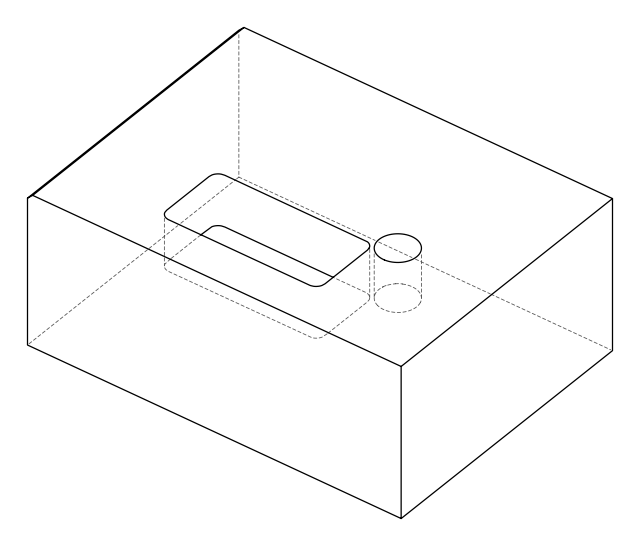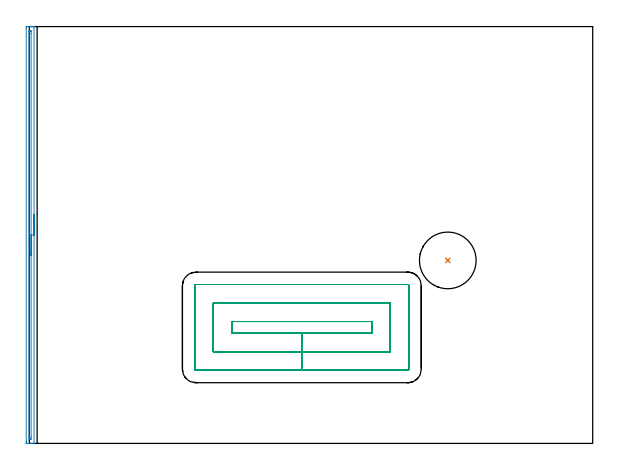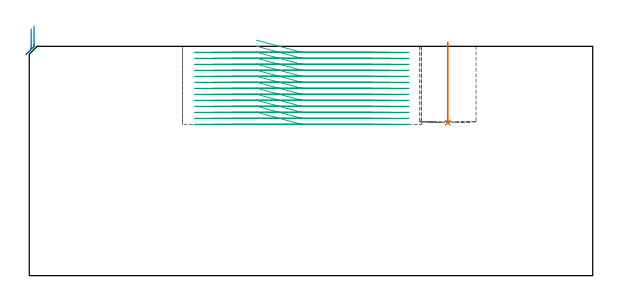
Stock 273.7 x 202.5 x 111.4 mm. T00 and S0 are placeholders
(PLAN: 3 operations, 2 tool changes, 22.4 min)
(1 INDEXABLE_INSERT_DRILL_BLIND_HOLE_FROM_SOLID | STEP1POCKET | NXT0302_026 | 0.16 min | 21833 mm3)
(2 AREA_MILL | FG_CHAMFER_SURFACE | UGT0205_001 | 3.39 min | 1465 mm3)
(3 MILL_RECTANGULAR_POCKET | POCKET_RECTANGULAR_STRAIGHT | NXT0201_011 | Follow Part, ap 3, ae 75% | 18.81 min | 234712 mm3)
(TOOL NXT0302_026 | Index. Insert Drill 27.5mm [880-D2750L32-03] | D27.5 PA176 FL83 Z2)
(TOOL UGT0205_001 | Chamfer Mill 20 x 3 x 45 deg. | D20 FL50 Z2)
(TOOL NXT0201_011 | ENDMILL 12mm [2P460-1200-NA 1630] | D12 FL38 Z6)
(OP 1 INDEXABLE_INSERT_DRILL_BLIND_HOLE_FROM_SOLID)
G17 G21 G94 G90
T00 M6
G54
G17 G0 G90 X203.3 Y88.9 S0 M3
G43 Z121.4 H1
G94 G81 G98 Z74.3 F250. R113.4
G80
M5
M2
(OP 2 AREA_MILL)
G17 G21 G94 G90
T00 M6
G54
G17 G0 G90 X2.3 Y111.25 S1061 M3
G43 Z121.4 H0
G94 G1 Y111.212 Z120.528 F250.
Y111.098 Z119.663
Y110.909 Z118.812
Y110.647 Z117.98
Y110.313 Z117.174
Y109.91 Z116.4
Y109.442 Z115.664
Y108.91 Z114.972
Y108.321 Z114.329
Y107.678 Z113.74
Y106.986 Z113.208
Y106.25 Z112.74
Y105.476 Z112.337
Y104.67 Z112.003
Y103.838 Z111.741
Y102.986 Z111.552
Y102.122 Z111.438
Y101.25 Z111.4
Y0.185
X2.297 Y0.01 Z111.388
X2.252 Y0.007 Z111.344
X1.831 Y0. Z110.931
X1.582 Z110.682
X0.845 Z109.94
X-0.413 Z108.684
X-0.934 Y0.001 Z108.16
X-1.187 Y0.003 Z107.908
X-1.491 Y0.008 Z107.605
X-1.493 Y0.07 Z107.603
X-1.499 Y0.632 Z107.601
X-1.5 Y1.201 Z107.6
Y201.542
X-1.499 Y201.868 Z107.601
X-1.493 Y202.43 Z107.603
X-1.491 Y202.492 Z107.605
X-0.934 Y202.5 Z108.16
X0.476 Z109.573
X0.845 Z109.94
X1.582 Z110.682
X1.832 Z110.931
X2.252 Y202.493 Z111.344
X2.297 Y202.49 Z111.388
X2.3 Y202.315 Z111.4
Y101.25
X0.886 Z109.986
Y3.274
X0.883 Y2.421 Z109.983
X0.881 Y2.384 Z109.981
X0.845 Y2.01 Z109.945
X0.369 Y2.005 Z109.469
X-0.045 Y2.01 Z109.055
X-0.081 Y2.421 Z109.019
X-0.083 Y2.46 Z109.017
X-0.086 Y3.316 Z109.014
Y199.226
X-0.083 Y200.079 Z109.017
X-0.081 Y200.116 Z109.019
X-0.045 Y200.49 Z109.055
X0.431 Y200.495 Z109.531
X0.845 Y200.49 Z109.945
X0.881 Y200.079 Z109.981
X0.883 Y200.04 Z109.983
X0.886 Y199.184 Z109.986
Y101.25
Y100.378 Z110.024
Y99.514 Z110.138
Y98.662 Z110.326
Y97.83 Z110.589
Y97.024 Z110.923
Y96.25 Z111.325
Y95.514 Z111.794
Y94.822 Z112.325
Y94.179 Z112.915
Y93.59 Z113.558
Y93.058 Z114.25
Y92.59 Z114.986
Y92.187 Z115.76
Y91.853 Z116.565
Y91.591 Z117.398
Y91.402 Z118.249
Y91.288 Z119.114
Y91.25 Z119.986
G0 Z121.4
M5
M2
(OP 3 MILL_RECTANGULAR_POCKET)
G17 G21 G94 G90
T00 M6
G54
G17 G0 G90 X110.324 Y53.5 S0 M3
G43 Z121.4 H1
Z114.4
G94 G1 X132.4 Z108.485 F250.
X166.4 F500.
Y59.2
X98.4
Y53.5
X132.4
Y44.5
X175.4
Y68.2
X89.4
Y44.5
X132.4
Y35.5
X183.8
G3 X184.4 Y36.1 R0.6
G1 Y76.6
G3 X183.8 Y77.2 R0.6
G1 X81.
G3 X80.4 Y76.6 R0.6
G1 Y36.1
G3 X81. Y35.5 R0.6
G1 X132.4
X133.4
G0 X110.324 Y53.5 Z111.485
G1 X132.4 Z105.569 F250.
X166.4 F500.
Y59.2
X98.4
Y53.5
X132.4
Y44.5
X175.4
Y68.2
X89.4
Y44.5
X132.4
Y35.5
X183.8
G3 X184.4 Y36.1 R0.6
G1 Y76.6
G3 X183.8 Y77.2 R0.6
G1 X81.
G3 X80.4 Y76.6 R0.6
G1 Y36.1
G3 X81. Y35.5 R0.6
G1 X132.4
X133.4
G0 X110.324 Y53.5 Z108.569
G1 X132.4 Z102.654 F250.
X166.4 F500.
Y59.2
X98.4
Y53.5
X132.4
Y44.5
X175.4
Y68.2
X89.4
Y44.5
X132.4
Y35.5
X183.8
G3 X184.4 Y36.1 R0.6
G1 Y76.6
G3 X183.8 Y77.2 R0.6
G1 X81.
G3 X80.4 Y76.6 R0.6
G1 Y36.1
G3 X81. Y35.5 R0.6
G1 X132.4
X133.4
G0 X110.324 Y53.5 Z105.654
G1 X132.4 Z99.738 F250.
X166.4 F500.
Y59.2
X98.4
Y53.5
X132.4
Y44.5
X175.4
Y68.2
X89.4
Y44.5
X132.4
Y35.5
X183.8
G3 X184.4 Y36.1 R0.6
G1 Y76.6
G3 X183.8 Y77.2 R0.6
G1 X81.
G3 X80.4 Y76.6 R0.6
G1 Y36.1
G3 X81. Y35.5 R0.6
G1 X132.4
X133.4
G0 X110.324 Y53.5 Z102.738
G1 X132.4 Z96.823 F250.
X166.4 F500.
Y59.2
X98.4
Y53.5
X132.4
Y44.5
X175.4
Y68.2
X89.4
Y44.5
X132.4
Y35.5
X183.8
G3 X184.4 Y36.1 R0.6
G1 Y76.6
G3 X183.8 Y77.2 R0.6
G1 X81.
G3 X80.4 Y76.6 R0.6
G1 Y36.1
G3 X81. Y35.5 R0.6
G1 X132.4
X133.4
G0 X110.324 Y53.5 Z99.823
G1 X132.4 Z93.908 F250.
X166.4 F500.
Y59.2
X98.4
Y53.5
X132.4
Y44.5
X175.4
Y68.2
X89.4
Y44.5
X132.4
Y35.5
X183.8
G3 X184.4 Y36.1 R0.6
G1 Y76.6
G3 X183.8 Y77.2 R0.6
G1 X81.
G3 X80.4 Y76.6 R0.6
G1 Y36.1
G3 X81. Y35.5 R0.6
G1 X132.4
X133.4
G0 X110.324 Y53.5 Z96.908
G1 X132.4 Z90.992 F250.
X166.4 F500.
Y59.2
X98.4
Y53.5
X132.4
Y44.5
X175.4
Y68.2
X89.4
Y44.5
X132.4
Y35.5
X183.8
G3 X184.4 Y36.1 R0.6
G1 Y76.6
G3 X183.8 Y77.2 R0.6
G1 X81.
G3 X80.4 Y76.6 R0.6
G1 Y36.1
G3 X81. Y35.5 R0.6
G1 X132.4
X133.4
G0 X110.324 Y53.5 Z93.992
G1 X132.4 Z88.077 F250.
X166.4 F500.
Y59.2
X98.4
Y53.5
X132.4
Y44.5
X175.4
Y68.2
X89.4
Y44.5
X132.4
Y35.5
X183.8
G3 X184.4 Y36.1 R0.6
G1 Y76.6
G3 X183.8 Y77.2 R0.6
G1 X81.
G3 X80.4 Y76.6 R0.6
G1 Y36.1
G3 X81. Y35.5 R0.6
G1 X132.4
X133.4
G0 X110.324 Y53.5 Z91.077
G1 X132.4 Z85.162 F250.
X166.4 F500.
Y59.2
X98.4
Y53.5
X132.4
Y44.5
X175.4
Y68.2
X89.4
Y44.5
X132.4
Y35.5
X183.8
G3 X184.4 Y36.1 R0.6
G1 Y76.6
G3 X183.8 Y77.2 R0.6
G1 X81.
G3 X80.4 Y76.6 R0.6
G1 Y36.1
G3 X81. Y35.5 R0.6
G1 X132.4
X133.4
G0 X110.324 Y53.5 Z88.162
G1 X132.4 Z82.246 F250.
X166.4 F500.
Y59.2
X98.4
Y53.5
X132.4
Y44.5
X175.4
Y68.2
X89.4
Y44.5
X132.4
Y35.5
X183.8
G3 X184.4 Y36.1 R0.6
G1 Y76.6
G3 X183.8 Y77.2 R0.6
G1 X81.
G3 X80.4 Y76.6 R0.6
G1 Y36.1
G3 X81. Y35.5 R0.6
G1 X132.4
X133.4
G0 X110.324 Y53.5 Z85.246
G1 X132.4 Z79.331 F250.
X166.4 F500.
Y59.2
X98.4
Y53.5
X132.4
Y44.5
X175.4
Y68.2
X89.4
Y44.5
X132.4
Y35.5
X183.8
G3 X184.4 Y36.1 R0.6
G1 Y76.6
G3 X183.8 Y77.2 R0.6
G1 X81.
G3 X80.4 Y76.6 R0.6
G1 Y36.1
G3 X81. Y35.5 R0.6
G1 X132.4
X133.4
G0 X110.324 Y53.5 Z82.331
G1 X132.4 Z76.415 F250.
X166.4 F500.
Y59.2
X98.4
Y53.5
X132.4
Y44.5
X175.4
Y68.2
X89.4
Y44.5
X132.4
Y35.5
X183.8
G3 X184.4 Y36.1 R0.6
G1 Y76.6
G3 X183.8 Y77.2 R0.6
G1 X81.
G3 X80.4 Y76.6 R0.6
G1 Y36.1
G3 X81. Y35.5 R0.6
G1 X132.4
X133.4
G0 X110.324 Y53.5 Z79.415
G1 X132.4 Z73.5 F250.
X166.4 F500.
Y59.2
X98.4
Y53.5
X132.4
Y44.5
X175.4
Y68.2
X89.4
Y44.5
X132.4
Y35.5
X183.8
G3 X184.4 Y36.1 R0.6
G1 Y76.6
G3 X183.8 Y77.2 R0.6
G1 X81.
G3 X80.4 Y76.6 R0.6
G1 Y36.1
G3 X81. Y35.5 R0.6
G1 X132.4
X133.4
G0 Z121.4
M5
M2
